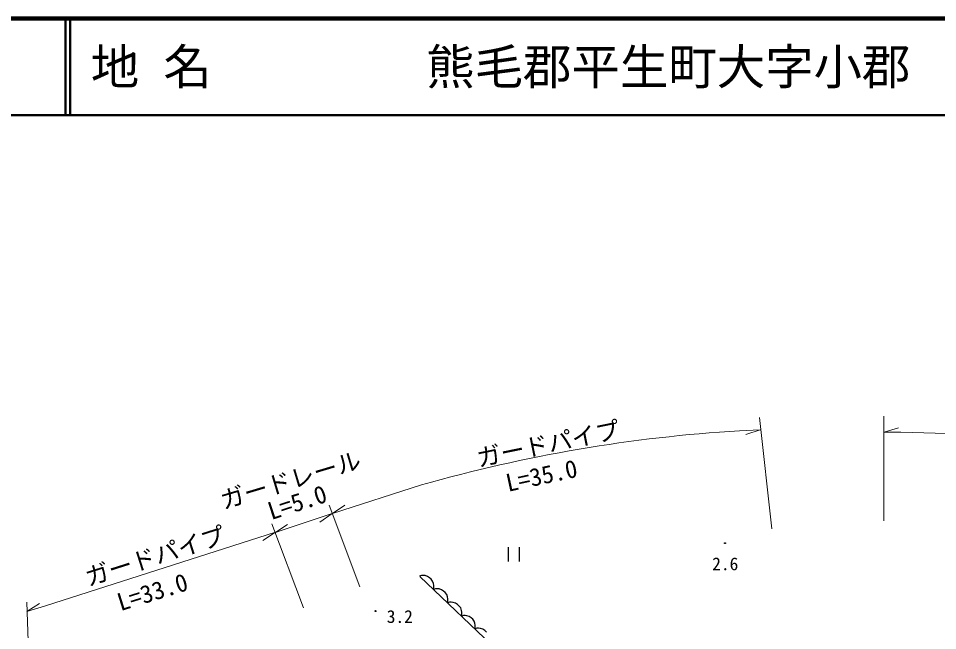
# Model space of a CAD drawing. Units: millimetres, scale not verified. Extents: x 40000 to 680000, y 20000 to 380000.
# Drawn here: x 362901 to 457840, y 316752 to 380000 of the extents above; entities that cross this region are included whole.
import ezdxf
from ezdxf.enums import TextEntityAlignment as Align

# ---------------------------------------------------------------- set-up
doc = ezdxf.new("R2010")
doc.units = ezdxf.units.MM
doc.header["$LTSCALE"] = 1000
for name, color, linetype, lineweight in [('M-BGD', 7, 'Continuous', 25), ('M-STR-HTXT', 7, 'Continuous', 13), ('M-TTL', 2, 'Continuous', 140), ('M-TTL-LINE', 7, 'Continuous', 50)]:
    doc.layers.add(name, color=color, linetype=linetype, lineweight=lineweight)
doc.layers.add('M-TTL-TXT', color=7, linetype='Continuous')
doc.styles.add('ＭＳ ゴシック', font='')
doc.styles.get('ＭＳ ゴシック').set_extended_font_data('MS Gothic')

msp = doc.modelspace()

# ---------------------------------------------------------------- linework, layer by layer
at = {"layer": 'M-BGD'}
for p, q in [((413502, 325387), (413502, 323887)), ((414642, 323887), (414642, 325387)), ((404541, 322454), (404316, 322392)), ((415752, 311489), (404352, 322358)), ((404711, 322458), (404541, 322454)), ((404910, 322434), (404711, 322458)), ((405166, 322355), (404910, 322434)), ((405367, 322219), (405166, 322355)), ((405541, 322053), (405367, 322219)), ((405687, 321859), (405541, 322053)), ((405778, 321606), (405687, 321859)), ((405764, 321012), (405815, 321239)), ((405989, 321074), (405764, 321012)), ((405811, 321409), (405778, 321606)), ((405815, 321239), (405811, 321409)), ((406158, 321078), (405989, 321074)), ((406357, 321054), (406158, 321078)), ((406614, 320975), (406357, 321054)), ((406815, 320839), (406614, 320975)), ((406989, 320673), (406815, 320839)), ((407135, 320478), (406989, 320673)), ((407226, 320226), (407135, 320478)), ((407259, 320029), (407226, 320226)), ((407263, 319859), (407259, 320029)), ((407211, 319631), (407263, 319859)), ((407436, 319693), (407211, 319631)), ((407606, 319697), (407436, 319693)), ((407805, 319674), (407606, 319697)), ((408061, 319595), (407805, 319674)), ((408262, 319458), (408061, 319595)), ((408436, 319293), (408262, 319458)), ((408582, 319098), (408436, 319293)), ((408673, 318846), (408582, 319098)), ((408659, 318251), (408710, 318479)), ((408873, 318310), (408659, 318251)), ((408706, 318648), (408673, 318846)), ((408710, 318479), (408706, 318648)), ((409034, 318314), (408873, 318310)), ((409222, 318292), (409034, 318314)), ((409466, 318217), (409222, 318292)), ((409657, 318087), (409466, 318217)), ((409822, 317930), (409657, 318087)), ((409961, 317745), (409822, 317930)), ((410047, 317505), (409961, 317745)), ((410034, 316940), (410083, 317156)), ((410079, 317317), (410047, 317505)), ((410083, 317156), (410079, 317317)), ((410259, 317002), (410034, 316940)), ((410429, 317006), (410259, 317002)), ((410627, 316983), (410429, 317006)), ((410884, 316904), (410627, 316983)), ((411085, 316767), (410884, 316904)), ((411259, 316601), (411085, 316767))]:
    msp.add_line(p, q, dxfattribs=at)
for centre, radius in [((435880, 325788), 50), ((435880, 325788), 30), ((435880, 325788), 10), ((399791, 318764), 50), ((399791, 318764), 30), ((399791, 318764), 10)]:
    msp.add_circle(centre, radius, dxfattribs=at)
at = {"layer": 'M-STR-HTXT'}
for p, q in [((439440, 338763), (440719, 327256)), ((452290, 328087), (452290, 338891)), ((437378, 337402), (439515, 337493)), ((439515, 337493), (438034, 337010)), ((452306, 337269), (453807, 337685)), ((454050, 337264), (452306, 337269)), ((454050, 337264), (496505, 336041)), ((404549, 331807), (395329, 328837)), ((398169, 321286), (395004, 329697)), ((395329, 328837), (396628, 329697)), ((389948, 327049), (395323, 328841)), ((395323, 328841), (394033, 327968)), ((392339, 319121), (389091, 327782)), ((389375, 326870), (390681, 327719)), ((365706, 319321), (389463, 326933)), ((389463, 326933), (388163, 326076)), ((389948, 327049), (389375, 326870)), ((363763, 318720), (365072, 319564)), ((365706, 319321), (363763, 318720)), ((364107, 310626), (363774, 319704))]:
    msp.add_line(p, q, dxfattribs=at)
msp.add_arc((446781, 183120), 154569, 93.48746, 105.85617, dxfattribs=at)
at = {"layer": 'M-TTL'}
msp.add_line((680000, 380000), (40000, 380000), dxfattribs=at)
at = {"layer": 'M-TTL-LINE'}
for p, q in [((367750, 380000), (367750, 370000)), ((368250, 380000), (368250, 370000)), ((40000, 370000), (680000, 370000))]:
    msp.add_line(p, q, dxfattribs=at)

# ---------------------------------------------------------------- texts
at = {"layer": 'M-BGD', "style": 'ＭＳ ゴシック'}
for s, p in [('2.6', (435907, 323650)), ('3.2', (402295, 318207))]:
    msp.add_text(s, height=1320, dxfattribs=at).set_placement(p, align=Align.MIDDLE_CENTER)
at = {"layer": 'M-STR-HTXT', "style": 'ＭＳ ゴシック'}
for s, rotation, p in [('ガードパイプ', 11.6, (417610, 336062)), ('ガードレール', 16.7, (391007, 332310)), ('L=35.0', 12.2, (416934, 332771)), ('L=5.0', 18.1, (391695, 330007)), ('ガードパイプ', 17.5, (377005, 324452)), ('L=33.0', 17.3, (376744, 320744))]:
    msp.add_text(s, height=1833, rotation=rotation, dxfattribs=at).set_placement(p, align=Align.MIDDLE_CENTER)
at = {"layer": 'M-TTL-TXT', "style": 'ＭＳ ゴシック'}
for s, p in [('地 名', (370380, 375000)), ('熊毛郡平生町大字小郡', (405024, 375000))]:
    msp.add_text(s, height=3666, dxfattribs=at).set_placement(p, align=Align.MIDDLE_LEFT)

doc.saveas('drawing.dxf')
